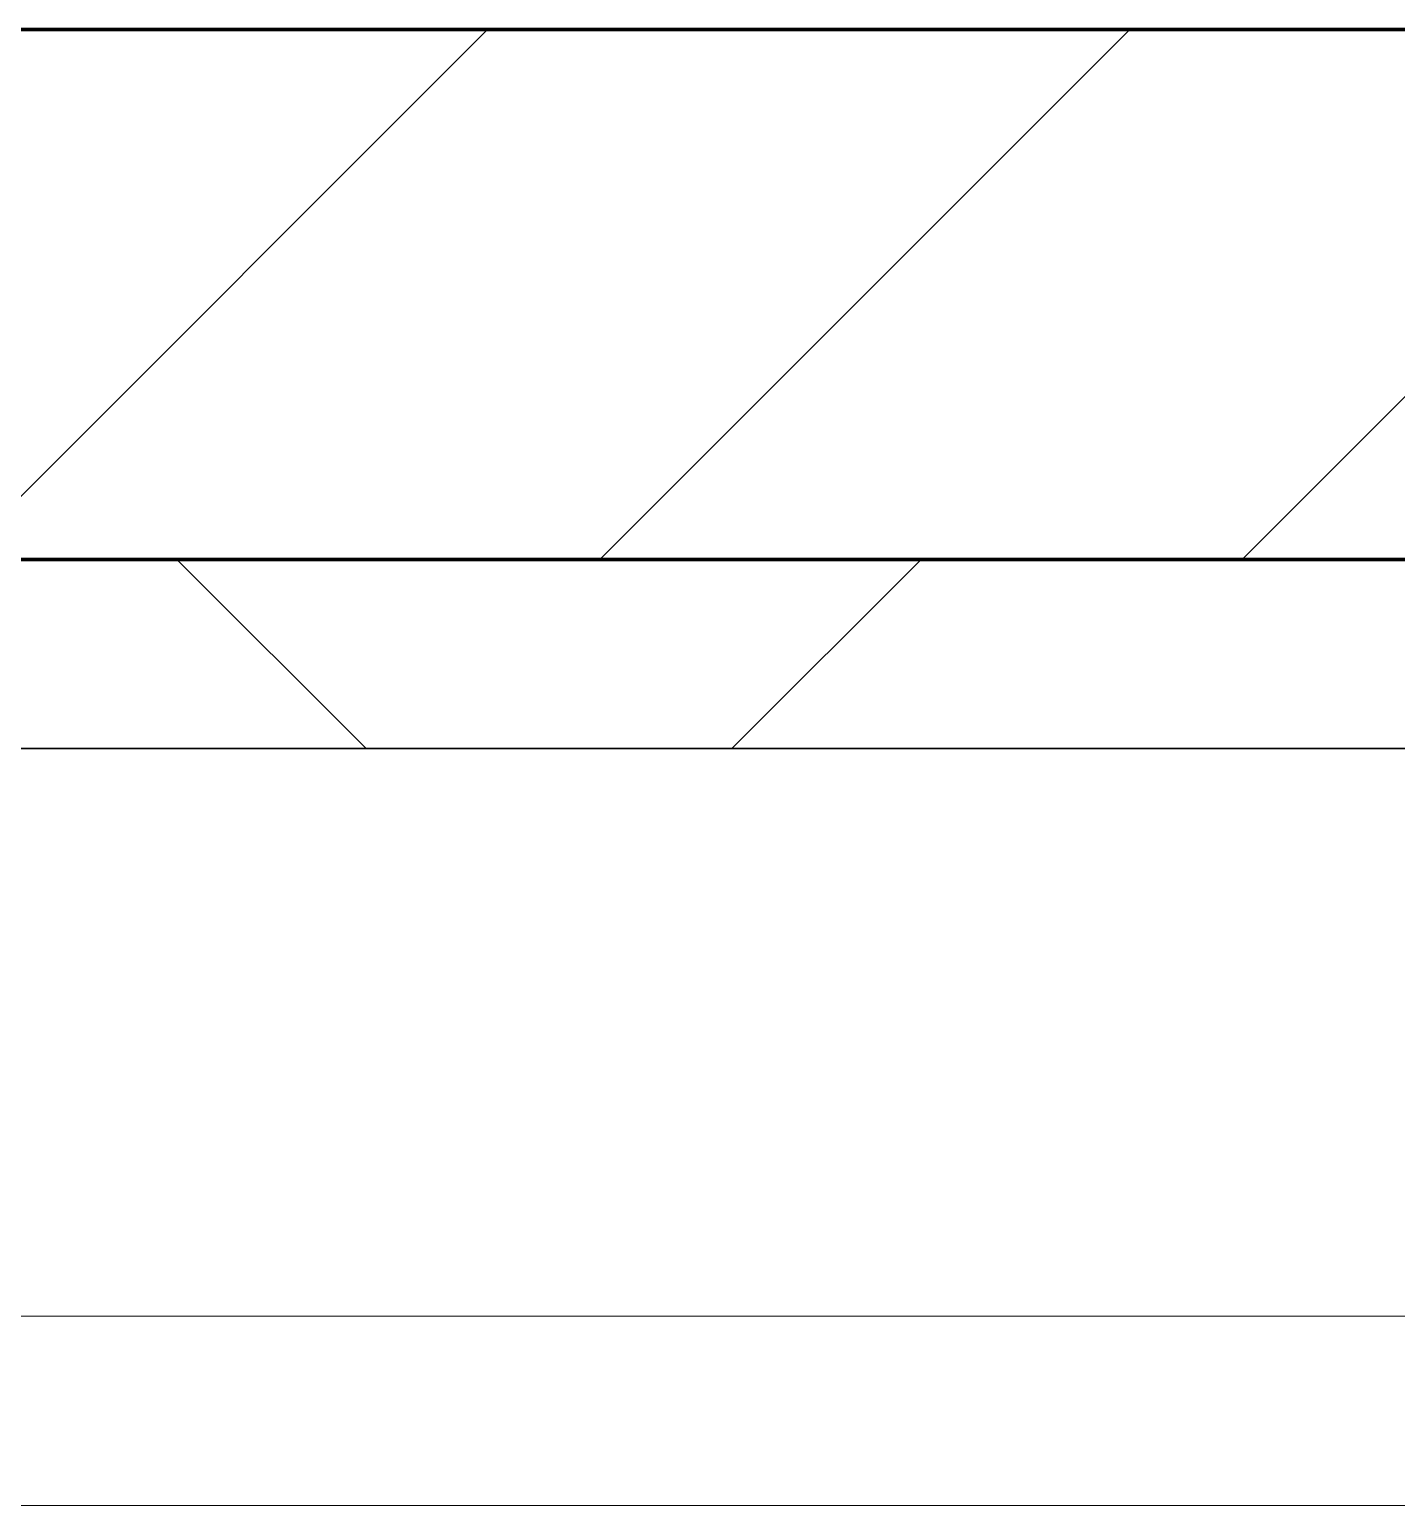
# Model space of a CAD drawing. Header units: millimetres. Extents: x -725999 to -647408, y -21008 to 19019.
# Drawn here: x -721173.9 to -720812.6, y 3879 to 4269 of the extents above; entities that cross this region are included whole.
import ezdxf

# ---------------------------------------------------------------- set-up
doc = ezdxf.new("R2010")
doc.units = ezdxf.units.MM
for name, color, linetype, lineweight in [('A-GLAZ-CURT', 2, 'Continuous', 9), ('A-WALL', 5, 'Continuous', 35), ('A-WALL-FNSH', 2, 'Continuous', 35), ('A-WALL-PATT', 1, 'Continuous', 35)]:
    doc.layers.add(name, color=color, linetype=linetype, lineweight=lineweight)

# ---------------------------------------------------------------- blocks, each defined once
blk = doc.blocks.new('System Panel - DPA-AR_Metal Ceiling Rectangular Panel-V5-4283-01 ENLARGED LOWER PLATFORM LEVEL - REFLECTED CEILING PLAN - SHEET 4')
at = {"layer": 'A-GLAZ-CURT'}
for p, q in [((-719507.37, 4079.02), (-721907.37, 4079.02)), ((-721907.37, 4079.02), (-719507.37, 4079.02)), ((-721907.37, 3929.03), (-719507.37, 3929.03)), ((-719507.37, 3929.03), (-721907.37, 3929.03))]:
    blk.add_line(p, q, dxfattribs=at)
blk = doc.blocks.new('System Panel - DPA-AR_Metal Ceiling Rectangular Panel-V6-4283-01 ENLARGED LOWER PLATFORM LEVEL - REFLECTED CEILING PLAN - SHEET 4')
at = {"layer": 'A-GLAZ-CURT'}
for p, q in [((-719507.37, 3879.03), (-721907.37, 3879.03)), ((-721907.37, 3879.03), (-719507.37, 3879.03))]:
    blk.add_line(p, q, dxfattribs=at)
blk = doc.blocks.new('PPLS-PP19_Custom Tile Pattern - Custom Tile Pattern-V25-4283-01 ENLARGED LOWER PLATFORM LEVEL - REFLECTED CEILING PLAN - SHEET 4')
at = {"layer": 'A-GLAZ-CURT'}
for p, q in [((-300, 0), (300, 0)), ((300, 0), (-300, 0)), ((195.99, 0), (213.31, 0)), ((213.31, 0), (195.99, 0)), ((230.06, 0), (300, 0)), ((-300, -50), (300, -50)), ((300, -50), (-300, -50))]:
    blk.add_line(p, q, dxfattribs=at)
for points, knots in [([(136.44, 0), (121.66, 0), (86.93, 0), (51.16, 0), (31.18, 0)], [-106.750556, -106.750556, -106.750556, -106.750556, -59.610984, 0, 0, 0, 0]), ([(36.29, 0), (37.77, 0), (48.82, 0), (64.79, 0), (95.91, 0), (124.45, 0), (132.42, 0), (134.6, 0)], [-314.598523, -314.598523, -314.598523, -314.598523, -305.899624, -287.17622, -249.500363, -194.761443, -152.241002, -152.241002, -152.241002, -152.241002]), ([(48.88, 0), (60.72, 0), (91.05, 0), (120.63, 0), (138.28, 0), (138.53, 0)], [-382.965103, -382.965103, -382.965103, -382.965103, -346.313304, -291.370682, -290.5735, -290.5735, -290.5735, -290.5735]), ([(94.4, 0), (94.4, 0), (94.64, 0), (99.11, 0), (108.97, 0), (120.79, 0), (139.94, 0), (163.31, 0), (185.23, 0), (193.62, 0), (194.69, 0), (194.79, 0)], [-2348.345796, -2348.345796, -2348.345796, -2348.345796, -2310.419338, -2233.599744, -2052.234781, -1843.028543, -1530.39897, -1095.004608, -529.74427, -295.064701, -265.121568, -265.121568, -265.121568, -265.121568]), ([(168.37, 0), (167.68, 0), (162.47, 0), (148.77, 0), (125.98, 0), (116.62, 0)], [-543.375029, -543.375029, -543.375029, -543.375029, -530.793311, -458.593899, -417.916945, -417.916945, -417.916945, -417.916945]), ([(157.9, 0), (156.77, 0), (151.67, 0), (143.29, 0), (134.04, 0), (126.24, 0), (120.76, 0), (118.33, 0), (117.36, 0)], [-10292.955006, -10292.955006, -10292.955006, -10292.955006, -10098.273015, -9847.788484, -9677.714971, -9567.007022, -9453.21225, -9349.434131, -9349.434131, -9349.434131, -9349.434131]), ([(128.58, 0), (128.8, 0), (130.16, 0), (139.26, 0), (152.67, 0), (161.24, 0), (162.19, 0), (162.75, 0)], [-633.326174, -633.326174, -633.326174, -633.326174, -627.736123, -618.981161, -602.094757, -592.980799, -581.414464, -581.414464, -581.414464, -581.414464]), ([(137.1, 0), (136, 0), (133.64, 0), (129.87, 0), (129.11, 0)], [-670.405967, -670.405967, -670.405967, -670.405967, -651.020627, -640.742133, -640.742133, -640.742133, -640.742133]), ([(193.8, 0), (193.33, 0), (190.11, 0), (183.13, 0), (171, 0), (161.95, 0), (161.28, 0), (158.35, 0), (157.85, 0), (157.77, 0)], [-11665.349007, -11665.349007, -11665.349007, -11665.349007, -11565.880756, -11105.624034, -10839.086983, -10768.332124, -10666.779182, -10580.760289, -10550.278881, -10550.278881, -10550.278881, -10550.278881]), ([(253.21, 0), (236.5, 0), (205.46, 0), (177.41, 0), (159.34, 0), (158.33, 0), (158.3, 0)], [-238.322299, -238.322299, -238.322299, -238.322299, -187.987675, -143.776725, -129.632772, -123.352749, -123.352749, -123.352749, -123.352749]), ([(159.07, 0), (159.13, 0), (160.84, 0), (165.21, 0), (174.15, 0), (185.98, 0), (208.82, 0), (219.42, 0), (230.06, 0)], [-115.643202, -115.643202, -115.643202, -115.643202, -114.681583, -87.660824, -65.295536, -41.623857, -24.459831, 0, 0, 0, 0]), ([(162.75, 0), (165.4, 0), (170.91, 0), (172.61, 0), (172.61, 0)], [-111.264224, -111.264224, -111.264224, -111.264224, -56.742688, -19.085662, -19.085662, -19.085662, -19.085662]), ([(247.1, 0), (246.76, 0), (245.04, 0), (238.34, 0), (226.56, 0), (221.1, 0), (200.27, 0), (182.99, 0), (174.27, 0), (169.67, 0), (168.99, 0)], [-9649.085549, -9649.085549, -9649.085549, -9649.085549, -9581.591397, -9406.094246, -9221.510254, -9016.44624, -8717.832359, -8253.978395, -8152.463617, -8069.855175, -8069.855175, -8069.855175, -8069.855175]), ([(215.22, 0), (214.62, 0), (210.55, 0), (203.98, 0), (187.54, 0), (175.3, 0), (169.49, 0)], [-203.825446, -203.825446, -203.825446, -203.825446, -198.527383, -184.406837, -162.427601, -142.916156, -142.916156, -142.916156, -142.916156]), ([(171.51, 0), (176.48, 0), (193.23, 0), (201.73, 0), (208.81, 0), (213.9, 0), (241.96, 0), (266.73, 0), (281.71, 0), (291.71, 0), (296.52, 0), (297.86, 0), (298.09, 0)], [-7971.819559, -7971.819559, -7971.819559, -7971.819559, -7784.112253, -7606.717214, -7289.299508, -7042.621073, -6582.165592, -6068.460911, -5766.029927, -5566.724884, -5280.360606, -5199.253518, -5199.253518, -5199.253518, -5199.253518]), ([(172.07, 0), (177.66, 0), (187.87, 0), (201.08, 0), (207.47, 0), (213.96, 0), (215.11, 0)], [-255.364076, -255.364076, -255.364076, -255.364076, -237.955587, -223.92608, -215.862851, -208.75215, -208.75215, -208.75215, -208.75215]), ([(252.36, 0), (242.58, 0), (228.3, 0), (219.94, 0), (219.02, 0)], [-11692.795444, -11692.795444, -11692.795444, -11692.795444, -11162.864862, -10856.732305, -10856.732305, -10856.732305, -10856.732305]), ([(219.9, 0), (220.86, 0), (227.84, 0), (242.06, 0), (246.54, 0), (246.96, 0)], [-10670.940496, -10670.940496, -10670.940496, -10670.940496, -10511.382485, -9925.173265, -9834.877357, -9834.877357, -9834.877357, -9834.877357]), ([(300, 0), (288.22, 0), (272.47, 0), (256.87, 0), (253.21, 0)], [-12528.858583, -12528.858583, -12528.858583, -12528.858583, -11905.454923, -11708.046501, -11708.046501, -11708.046501, -11708.046501]), ([(300, 0), (286.53, 0), (271.16, 0), (255.78, 0), (253.89, 0)], [-285.253232, -285.253232, -285.253232, -285.253232, -244.693688, -238.995951, -238.995951, -238.995951, -238.995951]), ([(284.76, 0), (284.76, 0), (285.09, 0), (287.47, 0), (293.59, 0), (297.76, 0), (300, 0)], [-4110.630118, -4110.630118, -4110.630118, -4110.630118, -4053.389046, -3959.664717, -3862.421465, -3746.95702, -3746.95702, -3746.95702, -3746.95702]), ([(297.38, 0), (295.84, 0), (291.62, 0), (285.38, 0), (284.87, 0)], [-4803.172655, -4803.172655, -4803.172655, -4803.172655, -4358.271401, -4143.037883, -4143.037883, -4143.037883, -4143.037883])]:
    blk.add_open_spline(points, degree=3, knots=knots, dxfattribs=at)
for points in [[(168.74, 0), (168.74, 0), (169.81, 0), (171.51, 0)], [(195.11, 0), (194.91, 0), (194.44, 0), (193.8, 0)]]:
    blk.add_open_spline(points, degree=3, dxfattribs=at)
blk = doc.blocks.new('PPLS-PP19_Custom Tile Pattern - Custom Tile Pattern-V26-4283-01 ENLARGED LOWER PLATFORM LEVEL - REFLECTED CEILING PLAN - SHEET 4')
at = {"layer": 'A-GLAZ-CURT'}
for p, q in [((-300, 0), (300, 0)), ((300, 0), (-300, 0)), ((-293.07, 0), (-275.75, 0)), ((-275.75, 0), (-293.07, 0)), ((-222.32, 0), (-211.07, 0)), ((-211.07, 0), (-222.32, 0)), ((-210.09, 0), (-205, 0)), ((-205, 0), (-210.09, 0)), ((-300, -50), (300, -50)), ((300, -50), (-300, -50))]:
    blk.add_line(p, q, dxfattribs=at)
at = {"layer": 'A-GLAZ-CURT', "flags": 128}
for points in [[(-300, 0), (-291.56, 0), (-283.3, 0), (-275.2, 0), (-267.26, 0), (-259.45, 0), (-251.77, 0), (-244.2, 0), (-236.74, 0), (-229.36, 0), (-222.06, 0), (-214.83, 0), (-207.71, 0), (-200.76, 0), (-194.02, 0), (-187.54, 0), (-181.38, 0), (-175.58, 0), (-170.25, 0), (-165.64, 0), (-162.01, 0), (-159.53, 0), (-157.46, 0), (-154.52, 0), (-149.42, 0), (-141.84, 0)], [(-210.11, 0), (-215.73, 0), (-222.63, 0), (-229.72, 0), (-236.97, 0), (-244.39, 0), (-251.96, 0), (-259.67, 0), (-267.51, 0), (-275.48, 0), (-283.55, 0), (-291.73, 0), (-300, 0)], [(-125.17, 0), (-128.55, 0), (-134.16, 0), (-140.03, 0), (-145.5, 0), (-150.63, 0), (-155.53, 0), (-160.27, 0), (-164.95, 0), (-169.65, 0), (-174.47, 0), (-179.49, 0), (-184.81, 0), (-190.44, 0), (-196.37, 0), (-202.58, 0), (-209.04, 0)], [(-141.8, 0), (-132.81, 0), (-126.08, 0)]]:
    blk.add_lwpolyline(points, dxfattribs=at)
at = {"layer": 'A-GLAZ-CURT'}
for points, knots in [([(-300, 0), (-284.65, 0), (-252.12, 0), (-224.38, 0), (-210.58, 0)], [-5323.127839, -5323.127839, -5323.127839, -5323.127839, -4502.809032, -3548.751892, -3548.751892, -3548.751892, -3548.751892]), ([(-142.16, 0), (-163.35, 0), (-206.08, 0), (-262.56, 0), (-294.48, 0), (-300, 0)], [-16926.731542, -16926.731542, -16926.731542, -16926.731542, -15131.813646, -13729.592194, -13439.944408, -13439.944408, -13439.944408, -13439.944408]), ([(-210.13, 0), (-219.14, 0), (-233.52, 0), (-255.22, 0), (-262.59, 0), (-264.9, 0), (-265.4, 0)], [-1322.874501, -1322.874501, -1322.874501, -1322.874501, -858.079193, -543.655514, -208.940337, 0, 0, 0, 0]), ([(-258.6, 0), (-257.91, 0), (-254.26, 0), (-241.25, 0), (-225.99, 0), (-215.42, 0), (-211.41, 0), (-210.81, 0)], [-5722.54675, -5722.54675, -5722.54675, -5722.54675, -5657.471696, -5413.335975, -5017.494783, -4832.723979, -4800.794254, -4800.794254, -4800.794254, -4800.794254]), ([(-133.82, 0), (-135.51, 0), (-137.8, 0), (-149.31, 0), (-162.01, 0), (-177.91, 0), (-199.46, 0), (-216.65, 0), (-231.26, 0), (-233.46, 0), (-234, 0)], [-2731.647847, -2731.647847, -2731.647847, -2731.647847, -2418.507304, -2308.929706, -2113.765672, -1763.376603, -1422.553702, -978.033455, -846.069444, -682.911962, -682.911962, -682.911962, -682.911962]), ([(-233.49, 0), (-233.44, 0), (-232.38, 0), (-230.74, 0), (-225.3, 0), (-223.63, 0)], [-455.274641, -455.274641, -455.274641, -455.274641, -440.605512, -119.536984, 0, 0, 0, 0]), ([(-223.63, 0), (-219.39, 0), (-206.17, 0), (-188.58, 0), (-169.02, 0), (-154.45, 0), (-145.06, 0), (-141.77, 0)], [-5463.295695, -5463.295695, -5463.295695, -5463.295695, -5161.076232, -4739.070012, -4465.409639, -4149.119819, -3963.569313, -3963.569313, -3963.569313, -3963.569313]), ([(-210.13, 0), (-207.83, 0), (-199.43, 0), (-185.8, 0), (-171.77, 0), (-158.7, 0), (-157.22, 0)], [-4788.584739, -4788.584739, -4788.584739, -4788.584739, -4666.091899, -4349.945572, -4000.813434, -3840.635403, -3840.635403, -3840.635403, -3840.635403]), ([(-210.11, 0), (-198.02, 0), (-163.95, 0), (-129.95, 0), (-110.8, 0), (-99.5, 0), (-91.46, 0)], [-3538.090841, -3538.090841, -3538.090841, -3538.090841, -2700.551212, -1002.059161, -460.363443, 0, 0, 0, 0]), ([(-141.8, 0), (-143, 0), (-147.67, 0), (-147.69, 0), (-158.72, 0), (-174.02, 0), (-185.59, 0), (-200.07, 0), (-208.41, 0), (-209.81, 0)], [-3052.728005, -3052.728005, -3052.728005, -3052.728005, -2919.378265, -2477.344047, -2237.412286, -2029.680487, -1755.085331, -1400.429864, -1328.219744, -1328.219744, -1328.219744, -1328.219744]), ([(-152.35, 0), (-151.03, 0), (-148.17, 0), (-144.7, 0), (-141.95, 0)], [-3494.978217, -3494.978217, -3494.978217, -3494.978217, -3371.022232, -3264.540092, -3264.540092, -3264.540092, -3264.540092]), ([(-141.9, 0), (-144.22, 0), (-148.16, 0), (-150.03, 0), (-150.57, 0)], [-5423.107747, -5423.107747, -5423.107747, -5423.107747, -5298.784692, -5196.16478, -5196.16478, -5196.16478, -5196.16478]), ([(-150.34, 0), (-150.07, 0), (-148, 0), (-145.44, 0), (-141.88, 0)], [-4948.728362, -4948.728362, -4948.728362, -4948.728362, -4883.323924, -4495.014705, -4495.014705, -4495.014705, -4495.014705]), ([(-26.75, 0), (-27.82, 0), (-36.18, 0), (-53.55, 0), (-78.2, 0), (-110.94, 0), (-130.52, 0), (-147.74, 0), (-149.07, 0)], [-8718.362214, -8718.362214, -8718.362214, -8718.362214, -8532.293389, -8073.216054, -7508.296369, -7004.680444, -6449.282163, -6277.220794, -6277.220794, -6277.220794, -6277.220794]), ([(-148.23, 0), (-146.94, 0), (-144.34, 0), (-142.42, 0), (-141.78, 0)], [-6162.058746, -6162.058746, -6162.058746, -6162.058746, -6017.569127, -5931.873997, -5931.873997, -5931.873997, -5931.873997]), ([(-86.16, 0), (-91.37, 0), (-104.13, 0), (-122.65, 0), (-139.03, 0), (-146.11, 0), (-146.95, 0)], [-1681.3698, -1681.3698, -1681.3698, -1681.3698, -1374.161226, -945.742622, -741.901385, -489.130243, -489.130243, -489.130243, -489.130243]), ([(-146.69, 0), (-146.59, 0), (-145.49, 0), (-135.69, 0), (-128.29, 0), (-125.15, 0)], [-420.34245, -420.34245, -420.34245, -420.34245, -406.956646, -290.263673, 0, 0, 0, 0]), ([(-74.46, 0), (-76.83, 0), (-92.38, 0), (-116.23, 0), (-139.44, 0), (-141.79, 0)], [-19348.111496, -19348.111496, -19348.111496, -19348.111496, -18935.241197, -17136.203329, -16937.08862, -16937.08862, -16937.08862, -16937.08862]), ([(-141.7, 0), (-138.98, 0), (-136.9, 0), (-133.93, 0), (-128.78, 0), (-126.5, 0)], [-5928.486305, -5928.486305, -5928.486305, -5928.486305, -5560.701257, -5364.112219, -5231.017328, -5231.017328, -5231.017328, -5231.017328]), ([(-140.83, 0), (-138.97, 0), (-133.91, 0), (-127.33, 0), (-124.19, 0), (-123.43, 0), (-123.28, 0)], [-3945.713557, -3945.713557, -3945.713557, -3945.713557, -3839.893365, -3647.167523, -3488.92562, -3439.852845, -3439.852845, -3439.852845, -3439.852845]), ([(-118.78, 0), (-121.86, 0), (-126.28, 0), (-134.54, 0), (-139.5, 0), (-140.74, 0)], [-5938.474035, -5938.474035, -5938.474035, -5938.474035, -5700.061948, -5508.838257, -5443.601199, -5443.601199, -5443.601199, -5443.601199]), ([(-140.7, 0), (-140.57, 0), (-136.56, 0), (-127.26, 0), (-107.3, 0), (-90.42, 0), (-75.26, 0), (-68.41, 0), (-65.12, 0), (-63.63, 0)], [-4453.855526, -4453.855526, -4453.855526, -4453.855526, -4440.880425, -4054.690705, -3793.097032, -3402.597032, -3144.956779, -3050.982048, -2969.237017, -2969.237017, -2969.237017, -2969.237017]), ([(-127.41, 0), (-131.63, 0), (-133.16, 0), (-134.09, 0), (-134.15, 0)], [-8540.990293, -8540.990293, -8540.990293, -8540.990293, -8266.114998, -8246.473386, -8246.473386, -8246.473386, -8246.473386]), ([(-134.15, 0), (-133.32, 0), (-130.31, 0), (-117.33, 0), (-92.04, 0), (-74.02, 0), (-62.74, 0), (-60.36, 0), (-59.97, 0)], [-7657.439573, -7657.439573, -7657.439573, -7657.439573, -7293.749979, -6839.55839, -6236.997189, -5713.340575, -5140.470607, -5006.787413, -5006.787413, -5006.787413, -5006.787413]), ([(-120.13, 0), (-120.14, 0), (-120.24, 0), (-121.3, 0), (-129.25, 0), (-133.82, 0)], [-2933.992132, -2933.992132, -2933.992132, -2933.992132, -2920.575025, -2840.280255, -2731.647847, -2731.647847, -2731.647847, -2731.647847]), ([(-113.43, 0), (-113.44, 0), (-113.96, 0), (-119.73, 0), (-125.43, 0), (-127.03, 0), (-127.41, 0)], [-328.499627, -328.499627, -328.499627, -328.499627, -282.672656, -98.539552, -24.539552, 0, 0, 0, 0]), ([(-126.5, 0), (-122.44, 0), (-108.71, 0), (-86.68, 0), (-63.44, 0), (-54.4, 0), (-48.53, 0), (-30.79, 0), (-18.03, 0), (8.61, 0), (15.02, 0), (22.91, 0), (31, 0), (39.04, 0), (51.19, 0), (58.74, 0), (61.34, 0), (61.45, 0)], [-5231.017328, -5231.017328, -5231.017328, -5231.017328, -4994.692869, -4542.524482, -4008.285538, -3689.699207, -3546.54457, -3315.260113, -2864.387349, -2439.246196, -2084.094819, -1956.422387, -1818.904206, -1645.594513, -1443.202566, -1228.752106, -1120.932285, -1120.932285, -1120.932285, -1120.932285]), ([(-125.15, 0), (-124.93, 0), (-121.96, 0), (-113.01, 0), (-98.9, 0), (-85.29, 0), (-71.67, 0), (-65.93, 0), (-65.07, 0)], [-3362.7396, -3362.7396, -3362.7396, -3362.7396, -3342.215224, -3074.362186, -2902.289527, -2605.247022, -2322.099534, -2241.8264, -2241.8264, -2241.8264, -2241.8264]), ([(-122.08, 0), (-122.01, 0), (-121.69, 0), (-121.2, 0), (-120.88, 0)], [-3136.336417, -3136.336417, -3136.336417, -3136.336417, -3110.304437, -3035.164275, -3035.164275, -3035.164275, -3035.164275]), ([(-36.33, 0), (-36.43, 0), (-37.27, 0), (-45.02, 0), (-46.13, 0), (-60.59, 0), (-81.23, 0), (-99.51, 0), (-114.02, 0), (-117.28, 0), (-118.78, 0)], [-1855.773136, -1855.773136, -1855.773136, -1855.773136, -1810.870157, -1672.078046, -1405.135169, -1060.00838, -740.068933, -229.489605, -116.330425, 0, 0, 0, 0]), ([(-117.74, 0), (-117.19, 0), (-114.78, 0), (-113.43, 0), (-113.43, 0)], [-821.249067, -821.249067, -821.249067, -821.249067, -394.672656, -330.879064, -330.879064, -330.879064, -330.879064]), ([(-73.77, 0), (-77.05, 0), (-89.77, 0), (-107.61, 0), (-116.56, 0), (-117.56, 0)], [-2463.7472, -2463.7472, -2463.7472, -2463.7472, -2193.204658, -1433.981041, -985.49888, -985.49888, -985.49888, -985.49888]), ([(-115.82, 0), (-114.96, 0), (-110.41, 0), (-96.78, 0), (-71.33, 0), (-42.53, 0), (-12.78, 0), (4.23, 0), (9.64, 0), (10.14, 0), (10.18, 0)], [-5724.064692, -5724.064692, -5724.064692, -5724.064692, -5430.283136, -5103.229623, -4799.173296, -4065.652676, -3589.737505, -3285.047089, -3066.359526, -3044.715262, -3044.715262, -3044.715262, -3044.715262]), ([(-6.03, 0), (-6.75, 0), (-14.59, 0), (-25.64, 0), (-40, 0), (-56.24, 0), (-75.59, 0), (-94, 0), (-112.01, 0), (-114.94, 0), (-115.63, 0)], [-2557.56082, -2557.56082, -2557.56082, -2557.56082, -2518.50168, -2125.455881, -1792.521578, -1466.981642, -1208.454564, -789.402658, -501.969187, -243.577221, -243.577221, -243.577221, -243.577221])]:
    blk.add_open_spline(points, degree=3, knots=knots, dxfattribs=at)
for points in [[(-141.81, 0), (-140.89, 0), (-139.84, 0), (-138.62, 0)], [(-137.88, 0), (-139.21, 0), (-140.54, 0), (-141.74, 0)]]:
    blk.add_open_spline(points, degree=3, dxfattribs=at)

msp = doc.modelspace()

# ---------------------------------------------------------------- hatches: boundary and pattern name
at = {"layer": 'A-WALL-PATT', "lineweight": 9}
h = msp.add_hatch(dxfattribs=at)
h.set_pattern_fill('FP_2', color=256, style=0, pattern_type=2)
h.set_pattern_definition([(45, (0, 0), (-84.852814, 84.852814), [])])
h.paths.add_polyline_path([(-715752.37, 4129.02), (-715752.37, 4269.02), (-722165.55, 4269.02), (-722165.55, 4129.02), (-716782.37, 4129.02)])
h = msp.add_hatch(dxfattribs=at)
h.set_pattern_fill('FP_4', color=256, style=0, pattern_type=2)
h.set_pattern_definition([(45, (0, 0), (-212.13203, 212.13203), []), (135, (0, 0), (-212.13203, -212.13203), [])])
h.paths.add_polyline_path([(-716982.37, 4079.02), (-716982.37, 4129.02), (-722165.55, 4129.02), (-722165.55, 4079.02), (-717792.36, 4079.02)])

# ---------------------------------------------------------------- linework, layer by layer
at = {"layer": 'A-WALL', "color": 7, "lineweight": 70}
for p, q in [((-722165.55, 4269.02), (-720402.37, 4269.02)), ((-717032.37, 4129.02), (-722165.55, 4129.02))]:
    msp.add_line(p, q, dxfattribs=at)
at = {"layer": 'A-WALL-FNSH', "color": 250}
for p, q in [((-722165.55, 4129.02), (-716982.37, 4129.02)), ((-716982.37, 4079.02), (-722165.55, 4079.02))]:
    msp.add_line(p, q, dxfattribs=at)

# ---------------------------------------------------------------- block references
at = {"layer": 'A-GLAZ-CURT', "rotation": 180}
for name, p in [('PPLS-PP19_Custom Tile Pattern - Custom Tile Pattern-V26-4283-01 ENLARGED LOWER PLATFORM LEVEL - REFLECTED CEILING PLAN - SHEET 4', (-721282.37, 4079.02)), ('PPLS-PP19_Custom Tile Pattern - Custom Tile Pattern-V25-4283-01 ENLARGED LOWER PLATFORM LEVEL - REFLECTED CEILING PLAN - SHEET 4', (-720682.37, 4079.02))]:
    msp.add_blockref(name, p, dxfattribs=at)
at = {"layer": 'A-GLAZ-CURT'}
for name in ['System Panel - DPA-AR_Metal Ceiling Rectangular Panel-V5-4283-01 ENLARGED LOWER PLATFORM LEVEL - REFLECTED CEILING PLAN - SHEET 4', 'System Panel - DPA-AR_Metal Ceiling Rectangular Panel-V6-4283-01 ENLARGED LOWER PLATFORM LEVEL - REFLECTED CEILING PLAN - SHEET 4']:
    msp.add_blockref(name, (0, 0), dxfattribs=at)

doc.saveas('drawing.dxf')
